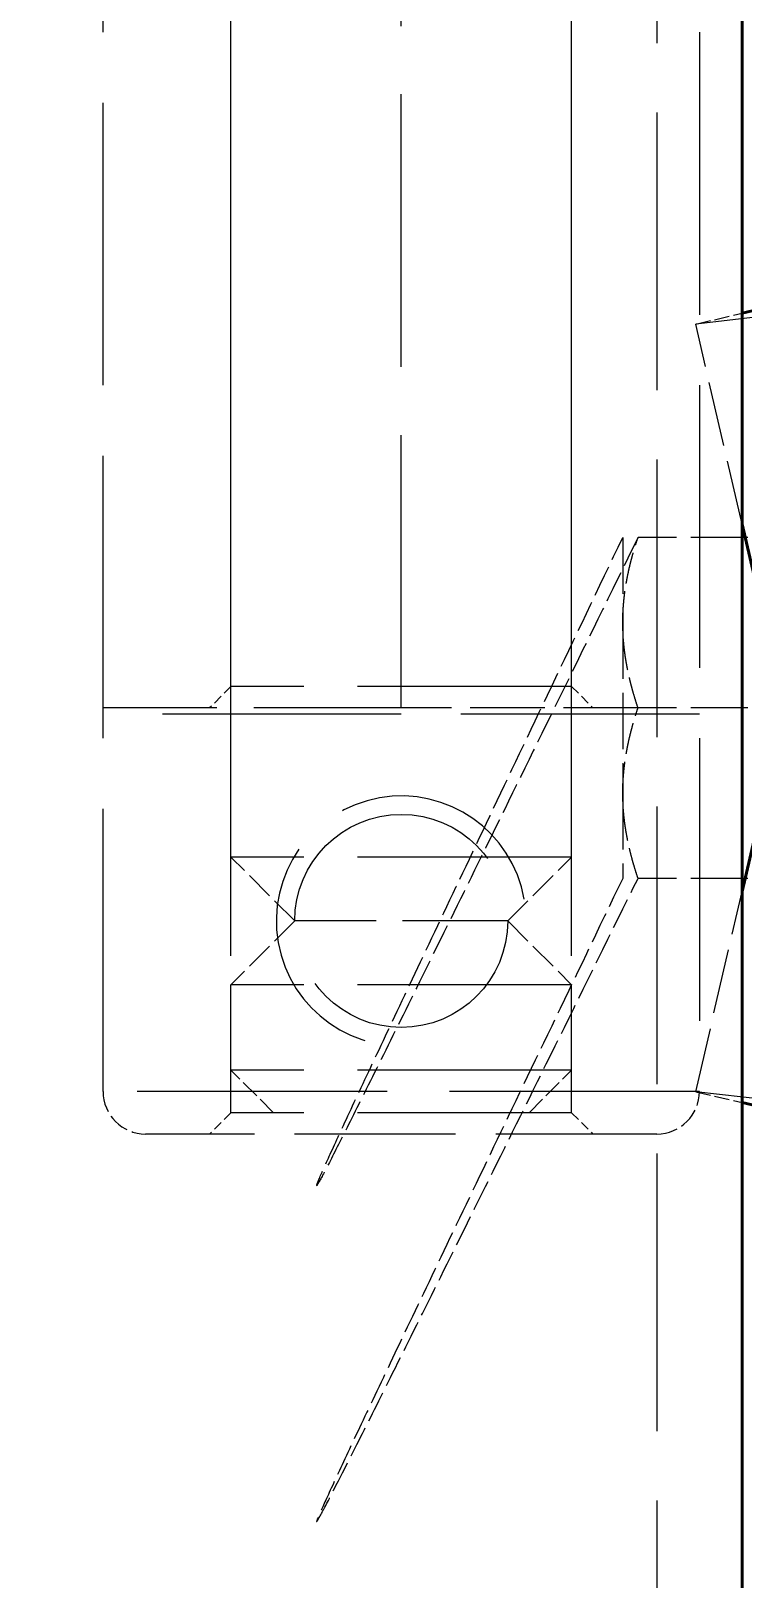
# Model space of a CAD drawing. Header units: millimetres. Extents: x 0 to 2523, y 0 to 1782.
# Drawn here: x 488.02 to 504.71, y 1015.65 to 1051.95 of the extents above; entities that cross this region are included whole.
import ezdxf

# ---------------------------------------------------------------- set-up
doc = ezdxf.new("R2010")
doc.units = ezdxf.units.MM
doc.header["$LTSCALE"] = 3
doc.linetypes.add('DASHED', pattern=[0.2067, 0.1654, -0.0413])
for name, color, linetype, lineweight in [('가려진 것(ISO)', 2, 'DASHED', 18), ('가려진 좁은 것(ISO)', 2, 'DASHED', 18), ('가시적인 것(ISO)', 3, 'Continuous', 40), ('치수(ISO)', 2, 'Continuous', 25)]:
    doc.layers.add(name, color=color, linetype=linetype, lineweight=lineweight)
doc.styles.add('치수 텍스트_PSTEK_POSCO', font='isocp.shx')
doc.dimstyles.new('치수_PSTEK_POSCO', dxfattribs={"dimscale": 3, "dimtxt": 2.5, "dimasz": 1.5, "dimexe": 1, "dimexo": 1.5, "dimgap": 1, "dimtad": 1, "dimrnd": 1e-08, "dimdsep": 46, "dimtxsty": '치수 텍스트_PSTEK_POSCO', "dimcen": 0.09, "dimdle": 10, "dimclrd": 7, "dimclre": 7, "dimclrt": 2, "dimadec": 1, "dimazin": 2, "dimtfac": 1, "dimtmove": 0, "dimatfit": 3, "dimfxl": 0, "dimtolj": 1, "dimlwd": -1, "dimlwe": -1, "dimarcsym": 0})

# ---------------------------------------------------------------- blocks, each defined once
blk = doc.blocks.new('*D110')
at = {"layer": 'Defpoints', "color": 0, "transparency": 16777216}
for p in [(311.712, 1219.605), (311.712, 1166.067), (559.712, 953.067)]:
    blk.add_point(p, dxfattribs=at)
at = {"layer": '치수(ISO)', "color": 7, "transparency": 16777216}
for p, q in [((311.712, 1170.567), (311.712, 1222.605)), ((559.712, 957.567), (559.712, 1222.605)), ((555.212, 1219.605), (316.212, 1219.605))]:
    blk.add_line(p, q, dxfattribs=at)
for points in [[(316.212, 1220.355), (316.212, 1218.855), (311.712, 1219.605)], [(555.212, 1220.355), (555.212, 1218.855), (559.712, 1219.605)]]:
    blk.add_solid(points, dxfattribs=at)
at = {"layer": '치수(ISO)', "color": 2, "transparency": 16777216, "insert": (428.491, 1226.355), "char_height": 7.5, "attachment_point": 4, "style": '치수 텍스트_PSTEK_POSCO'}
blk.add_mtext('\\A1;248', dxfattribs=at)

msp = doc.modelspace()

# ---------------------------------------------------------------- linework, layer by layer
at = {"layer": '가려진 것(ISO)', "ltscale": 13.134298}
msp.add_line((502.7116, 1164.0669), (502.7116, 488.0669), dxfattribs=at)
at = {"layer": '가려진 것(ISO)', "ltscale": 13.3619}
for p, q in [((489.7116, 1027.0669), (489.7116, 1085.0669)), ((503.7116, 1085.0669), (503.7116, 1027.0669))]:
    msp.add_line(p, q, dxfattribs=at)
at = {"layer": '가려진 것(ISO)', "ltscale": 13.97624}
for p, q in [((492.7116, 1032.5669), (492.7116, 1084.5669)), ((500.7116, 1032.5669), (500.7116, 1084.5669))]:
    msp.add_line(p, q, dxfattribs=at)
at = {"layer": '가려진 것(ISO)', "ltscale": 12.578616}
for p, q in [((492.7116, 1036.5669), (492.7116, 1075.5669)), ((500.7116, 1036.5669), (500.7116, 1075.5669))]:
    msp.add_line(p, q, dxfattribs=at)
at = {"layer": '가려진 것(ISO)', "ltscale": 0.714475}
for p, q in [((503.6244, 1045.074), (504.7116, 1045.3279)), ((503.6244, 1027.0597), (504.7116, 1026.8058))]:
    msp.add_line(p, q, dxfattribs=at)
at = {"layer": '가려진 것(ISO)', "ltscale": 10.630617}
for p, q in [((505.2918, 1045.2659), (503.6244, 1045.074)), ((505.2918, 1026.8678), (503.6244, 1027.0597))]:
    msp.add_line(p, q, dxfattribs=at)
at = {"layer": '가려진 것(ISO)', "ltscale": 3.059768}
for p, q in [((504.7116, 1040.3793), (503.6244, 1045.074)), ((503.6244, 1027.0597), (504.7116, 1031.7544))]:
    msp.add_line(p, q, dxfattribs=at)
at = {"layer": '가려진 것(ISO)', "ltscale": 2.659358}
for p, q in [((501.9116, 1040.0669), (501.9116, 1038.0669)), ((501.9116, 1038.0669), (501.9116, 1034.0669)), ((501.9116, 1034.0669), (501.9116, 1032.0669))]:
    msp.add_line(p, q, dxfattribs=at)
at = {"layer": '가려진 것(ISO)', "ltscale": 2.698482}
msp.add_line((506.5193, 1040.0669), (502.2689, 1040.0669), dxfattribs=at)
at = {"layer": '가려진 것(ISO)', "ltscale": 0.448841}
for p, q in [((492.7116, 1036.5669), (492.2116, 1036.0669)), ((500.7116, 1036.5669), (501.2116, 1036.0669)), ((492.7116, 1026.5669), (492.2116, 1026.0669)), ((500.7116, 1026.5669), (501.2116, 1026.0669))]:
    msp.add_line(p, q, dxfattribs=at)
at = {"layer": '가려진 것(ISO)', "ltscale": 10.132536}
for p, q in [((500.7116, 1036.5669), (492.7116, 1036.5669)), ((500.7116, 1032.5669), (492.7116, 1032.5669)), ((500.7116, 1029.5669), (492.7116, 1029.5669)), ((500.7116, 1027.5669), (492.7116, 1027.5669)), ((500.7116, 1026.5669), (492.7116, 1026.5669))]:
    msp.add_line(p, q, dxfattribs=at)
at = {"layer": '가려진 것(ISO)', "ltscale": 6.980978}
msp.add_line((496.7116, 1036.0669), (489.7116, 1036.0669), dxfattribs=at)
at = {"layer": '가려진 것(ISO)', "ltscale": 11.288502}
msp.add_line((503.7116, 1035.9169), (489.7116, 1035.9169), dxfattribs=at)
at = {"layer": '가려진 것(ISO)', "ltscale": 5.936204}
for p, q in [((492.7116, 1026.5669), (492.7116, 1035.9169)), ((500.7116, 1026.5669), (500.7116, 1035.9169))]:
    msp.add_line(p, q, dxfattribs=at)
at = {"layer": '가려진 것(ISO)', "ltscale": 3.528202}
msp.add_line((502.2689, 1036.0669), (496.7116, 1036.0669), dxfattribs=at)
at = {"layer": '가려진 것(ISO)', "ltscale": 2.698431}
msp.add_line((506.5192, 1036.0669), (502.2689, 1036.0669), dxfattribs=at)
at = {"layer": '가려진 것(ISO)', "ltscale": 1.346724}
for p, q in [((494.2116, 1031.0669), (492.7116, 1032.5669)), ((499.2116, 1031.0669), (500.7116, 1032.5669)), ((494.2116, 1031.0669), (492.7116, 1029.5669)), ((499.2116, 1031.0669), (500.7116, 1029.5669))]:
    msp.add_line(p, q, dxfattribs=at)
at = {"layer": '가려진 것(ISO)', "ltscale": 2.698487}
msp.add_line((506.5193, 1032.0669), (502.2689, 1032.0669), dxfattribs=at)
at = {"layer": '가려진 것(ISO)', "ltscale": 4.986384}
msp.add_line((499.2116, 1031.0669), (494.2116, 1031.0669), dxfattribs=at)
at = {"layer": '가려진 것(ISO)', "ltscale": 1.269698}
for p, q in [((492.7116, 1027.5669), (492.7116, 1029.5669)), ((500.7116, 1027.5669), (500.7116, 1029.5669))]:
    msp.add_line(p, q, dxfattribs=at)
at = {"layer": '가려진 것(ISO)', "ltscale": 0.897783}
for p, q in [((493.7116, 1026.5669), (492.7116, 1027.5669)), ((499.7116, 1026.5669), (500.7116, 1027.5669))]:
    msp.add_line(p, q, dxfattribs=at)
at = {"layer": '가려진 것(ISO)', "ltscale": 7.618686}
msp.add_line((502.7116, 1026.0669), (490.7116, 1026.0669), dxfattribs=at)
at = {"layer": '가려진 것(ISO)', "ltscale": 12.665669}
msp.add_circle((496.7116, 1031.0669), 2.5, dxfattribs=at)
at = {"layer": '가려진 것(ISO)', "ltscale": 11.144523}
msp.add_arc((496.7116, 1031.0669), 2.933, 10, 280, dxfattribs=at)
at = {"layer": '가려진 것(ISO)', "ltscale": 0.997197}
for centre, start, end in [((490.7116, 1027.0669), 180, 270), ((502.7116, 1027.0669), 270, 0)]:
    msp.add_arc(centre, 1, start, end, dxfattribs=at)
at = {"layer": '가려진 것(ISO)', "ltscale": 1.488612}
for points, weights in [([(502.2689, 1040.0669), (487.63, 1010.1975), (501.9116, 1040.0669)], [2.0551350202, 2.21410026725, 2.21410026725]), ([(501.9116, 1038.0669), (501.9116, 1038.9951), (502.2689, 1040.0669)], [2.21409784829, 2.21409784827, 2.05513277493]), ([(502.2689, 1036.0669), (501.9116, 1037.1387), (501.9116, 1038.0669)], [2.05513277492, 2.2140978483, 2.21409784829]), ([(502.2689, 1032.0669), (501.9116, 1033.1387), (501.9116, 1034.0669)], [2.05513439892, 2.21409961349, 2.2140995979]), ([(501.9116, 1032.0669), (487.63, 1002.4272), (502.2689, 1032.0669)], [2.2140995979, 2.2140995979, 2.05513439893])]:
    msp.add_rational_spline(points, weights, degree=2, dxfattribs=at)
at = {"layer": '가려진 것(ISO)', "ltscale": 1.488611}
msp.add_rational_spline([(501.9116, 1034.0669), (501.9116, 1034.9951), (502.2689, 1036.0669)], [2.2140995979, 2.21409958232, 2.05513439893], degree=2, dxfattribs=at)
at = {"layer": '가려진 좁은 것(ISO)', "ltscale": 12.901145}
msp.add_line((496.7116, 1036.0669), (496.7116, 1076.0669), dxfattribs=at)
at = {"layer": '가려진 좁은 것(ISO)', "ltscale": 11.821292}
msp.add_line((503.7116, 1027.0669), (489.7116, 1027.0669), dxfattribs=at)
at = {"layer": '가시적인 것(ISO)'}
for p, q in [((504.7116, 1166.0669), (504.7116, 486.0669)), ((504.7116, 1045.3279), (506.7116, 1045.7949)), ((505.2974, 1037.8499), (504.7116, 1040.3793)), ((504.7116, 1031.7544), (505.2974, 1034.2838)), ((504.7116, 1026.8058), (506.7116, 1026.3388))]:
    msp.add_line(p, q, dxfattribs=at)

# ---------------------------------------------------------------- dimensions: what is measured, and where the dimension line sits
at = {"layer": '치수(ISO)', "color": 7}
dim = msp.add_linear_dim(base=(311.7116, 1219.6047), p1=(559.7116, 953.0669), p2=(311.7116, 1166.0669), angle=180, dimstyle='치수_PSTEK_POSCO', override={"dimdec": 2, "dimtp": 0, "dimtm": 0, "dimtdec": 2, "dimtofl": 0, "dimatfit": 1}, dxfattribs=at)
dim.commit()
dim.dimension.update_dxf_attribs({"geometry": '*D110', "text_midpoint": (435.7116, 1219.6047), "dimtype": 160})

doc.saveas('drawing.dxf')
